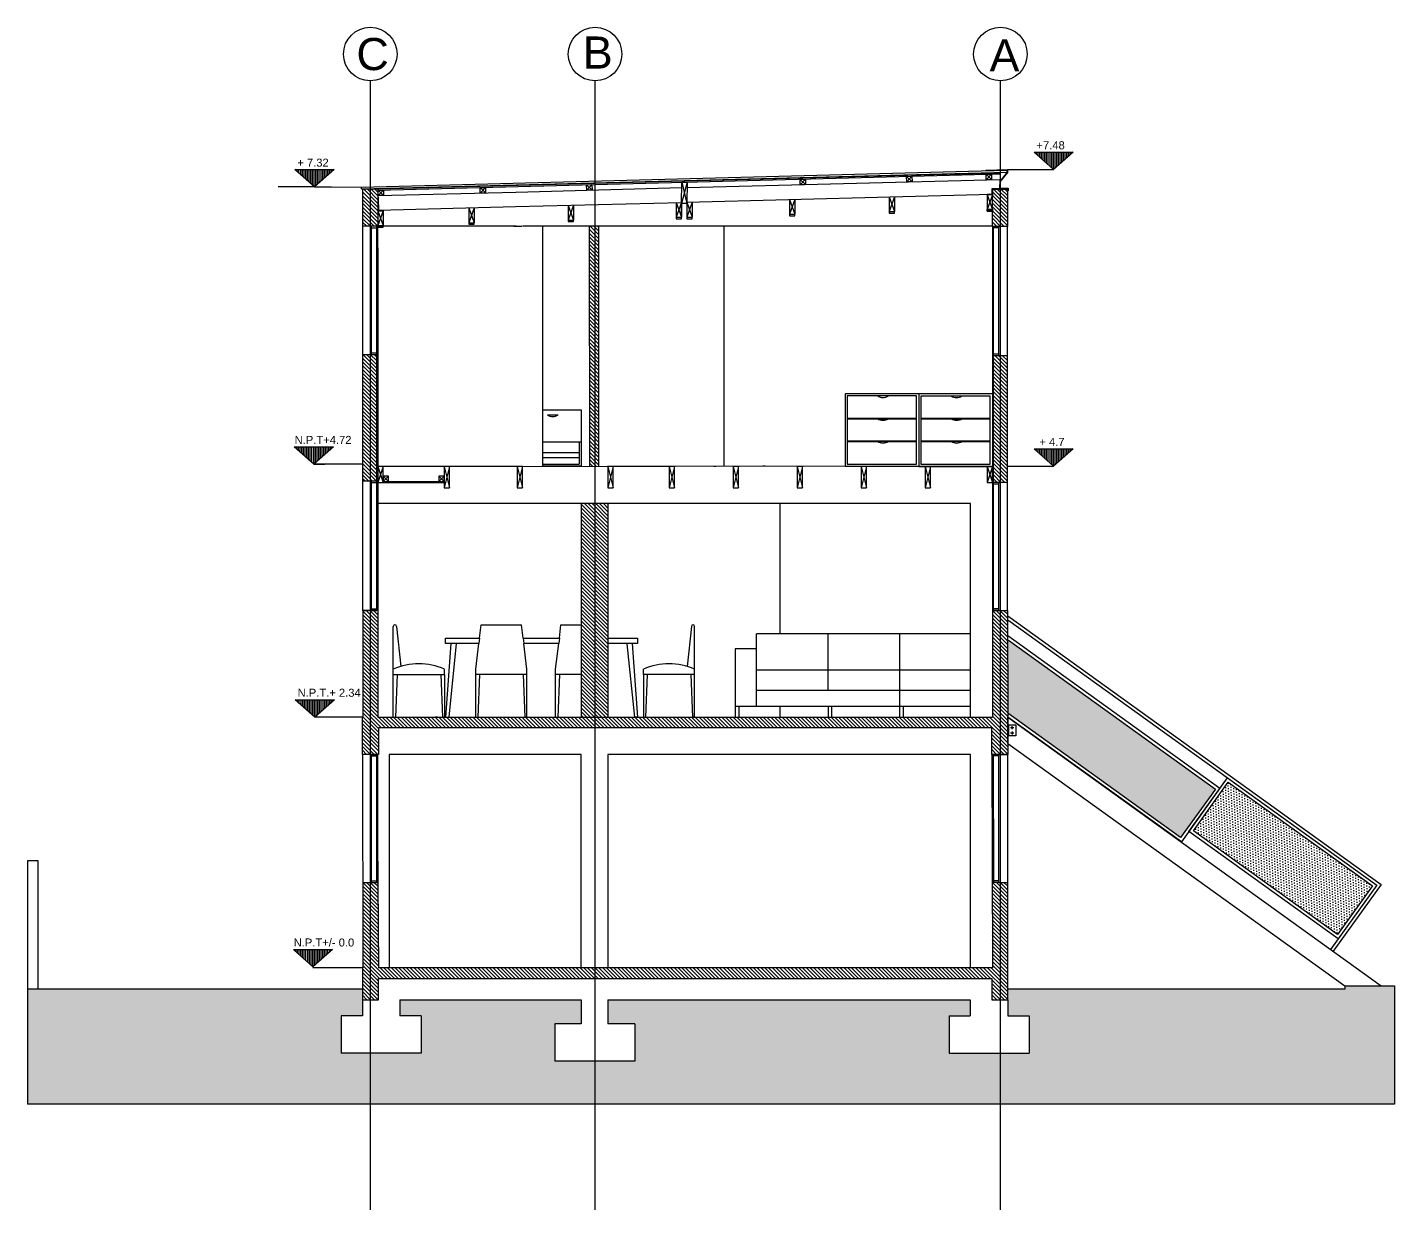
# Model space of a CAD drawing. Header units: inches. Extents: x 270 to 8013, y -75 to 10330.
# Drawn here: x 270 to 1551, y -75 to 1033 of the extents above; entities that cross this region are included whole.
import ezdxf

# ---------------------------------------------------------------- set-up
doc = ezdxf.new("R2010")
doc.units = ezdxf.units.IN
doc.header["$MEASUREMENT"] = 0
for name, color, linetype in [('A-ANNO-SYMB', 6, 'Continuous'), ('A-ANNO-TEXT', 6, 'Continuous'), ('A-ELEV-MBE1', 7, 'Continuous'), ('A-FLOR-LEVL', 11, 'Continuous'), ('A-FURN', 3, 'Continuous'), ('A-SECT-MCUT', 7, 'Continuous'), ('A-SECT-PATT', 8, 'Continuous'), ('A-WALL-FULL', 7, 'Continuous'), ('G-ANNO-NPLT', 210, 'Continuous'), ('IN-FURN', 3, 'Continuous')]:
    doc.layers.add(name, color=color, linetype=linetype)
doc.layers.add('Muri', color=7, linetype='Continuous', plot=False)
doc.styles.add('E-ARIAL', font='arial.ttf')
pattern_1 = [(135, (-210.4504, -172.1452), (-1.767767, -1.767767), [])]
pattern_2 = [(135, (-11506.758, -5464.66), (-1.76776695, -1.76776695), [])]

msp = doc.modelspace()

# ---------------------------------------------------------------- hatches: boundary and pattern name
at = {"layer": 'A-FLOR-LEVL'}
h = msp.add_hatch(dxfattribs=at)
h.set_pattern_fill('DOTS', color=256, scale=40, angle=362.9169, style=0)
h.set_pattern_definition([(2.91694, (-210.4504, -172.1452), (1.1211598, 2.5603712), [0, -2.5])])
h.paths.add_polyline_path([(1189.5, 458.9), (1188.3, 457.4), (1188.3, 446.7), (1188.3, 426.7), (1188.3, 406.7), (1188.3, 390.8), (1350.7, 273.9), (1383.4, 319.3)])
h = msp.add_hatch(dxfattribs=at)
h.set_pattern_fill('DOTS', color=256, scale=40, angle=362.9169, style=0)
h.set_pattern_definition([(272.916943, (-7526.3117, 4841.521), (2.5603712, -1.1211598), [0, -2.5])])
h.paths.add_polyline_path([(1395.4, 325.7), (1362.7, 280.2), (1497.7, 183), (1530.4, 228.5)])
at = {"layer": 'A-SECT-PATT'}
h = msp.add_hatch(dxfattribs=at)
h.set_pattern_fill('ANSI31', color=256, scale=0.5, angle=225, style=0)
h.set_pattern_definition([(270, (21680.0471, -12266.5472), (1.5875, -3e-15), [])])
h.paths.add_polyline_path([(1213.3, 916.2), (1231.7, 900), (1250.1, 916.2)])
h = msp.add_hatch(dxfattribs=at)
h.set_pattern_fill('ANSI31', color=256, scale=0.5, angle=225, style=0)
h.set_pattern_definition([(270, (20987.259, -12282.8585), (1.5875, -3e-15), [])])
h.paths.add_polyline_path([(520.5, 899.9), (538.9, 883.6), (557.3, 899.9)])
h = msp.add_hatch(dxfattribs=at)
h.set_pattern_fill('ANSI31', color=256, scale=20, angle=90, style=0)
h.set_pattern_definition(pattern_1)
h.paths.add_polyline_path([(584.3, 881.8), (584.3, 846.8), (594.8, 846.8), (597.3, 846.8), (597.3, 846.8), (598.3, 846.8), (598.3, 881.8)])
h = msp.add_hatch(dxfattribs=at)
h.set_pattern_fill('ANSI31', color=256, scale=20, angle=90, style=0)
h.set_pattern_definition(pattern_1)
h.paths.add_polyline_path([(1174.3, 881.7), (1174.3, 847.4), (1188.3, 847.4), (1188.3, 881.7)])
h.paths.add_polyline_path([(1174.3, 847.4), (1174.3, 846.7), (1188.3, 846.7), (1188.3, 847.4)])
h = msp.add_hatch(dxfattribs=at)
h.set_pattern_fill('ANSI31', color=256, scale=20, angle=90, style=0)
h.paths.add_polyline_path([(805.4, 846.8), (796.5, 846.8), (796.7, 621.8), (805.2, 621.8)])
h = msp.add_hatch(dxfattribs=at)
h.set_pattern_fill('ANSI31', color=256, scale=20, angle=90)
h.set_pattern_definition(pattern_2)
h.paths.add_polyline_path([(597.3, 726.7), (584.3, 726.7), (584.3, 608.2), (597.3, 608.2)])
h = msp.add_hatch(dxfattribs=at)
h.set_pattern_fill('ANSI31', color=256, scale=20, angle=90)
h.paths.add_polyline_path([(1175.3, 606.7), (1188.3, 606.7), (1188.3, 725.3), (1175.3, 725.3)])
h = msp.add_hatch(dxfattribs=at)
h.set_pattern_fill('ANSI31', color=256, scale=0.5, angle=225, style=0)
h.set_pattern_definition([(270, (20986.727, -12542.7535), (1.5875, -4e-15), [])])
h.paths.add_polyline_path([(520, 640), (538.4, 623.7), (556.8, 640)])
h = msp.add_hatch(dxfattribs=at)
h.set_pattern_fill('ANSI31', color=256, scale=0.5, angle=225, style=0)
h.set_pattern_definition([(270, (21680.0471, -12544.65), (1.5875, -3e-15), [])])
h.paths.add_polyline_path([(1213.3, 638.1), (1231.7, 621.9), (1250.1, 638.1)])
h = msp.add_hatch(dxfattribs=at)
h.set_pattern_fill('ANSI31', color=256, scale=20, angle=90, style=0)
h.paths.add_polyline_path([(814.3, 586.9), (789.3, 586.9), (789.5, 386.7), (814.3, 386.7)])
h = msp.add_hatch(dxfattribs=at)
h.set_pattern_fill('ANSI31', color=256, scale=20, angle=90)
h.set_pattern_definition(pattern_2)
h.paths.add_polyline_path([(598.3, 486.7), (584.3, 486.7), (584.3, 386.7), (583.8, 351.8), (598.8, 351.8), (598.8, 376.7), (1173.8, 376.7), (1173.8, 351.8), (1188.8, 351.8), (1188.8, 386.7), (1188.3, 486.7), (1174.3, 486.7), (1174.3, 386.7), (895.2, 386.7), (895.2, 386.7), (893.2, 386.7), (849.2, 386.7), (849.2, 386.7), (847.2, 386.7), (841.8, 386.7), (841.8, 386.7), (838.8, 386.7), (598.3, 386.7)])
h = msp.add_hatch(dxfattribs=at)
h.set_pattern_fill('ANSI31', color=256, scale=0.5, angle=225, style=0)
h.set_pattern_definition([(270, (20987.5604, -12779.7838), (1.5875, -3e-15), [])])
h.paths.add_polyline_path([(520.8, 402.9), (539.2, 386.7), (557.6, 402.9)])
h = msp.add_hatch(dxfattribs=at)
h.set_pattern_fill('ANSI31', color=256, scale=20, angle=90)
h.set_pattern_definition(pattern_2)
h.paths.add_polyline_path([(598.8, 151.8), (598.3, 231.8), (584.1, 231.8), (584.3, 151.8), (583.8, 151.8), (583.8, 121.8), (598.8, 121.8), (598.8, 141.8), (1173.8, 141.8), (1173.8, 121.8), (1188.8, 121.8), (1188.8, 231.8), (1180.3, 231.8), (1175.3, 231.8), (1174.1, 231.8), (1174.3, 151.8)])
h = msp.add_hatch(dxfattribs=at)
h.set_pattern_fill('ANSI31', color=256, scale=0.5, angle=225, style=0)
h.set_pattern_definition([(270, (20985.8666, -13013.9391), (1.5875, -4e-15), [])])
h.paths.add_polyline_path([(519.1, 168.8), (537.5, 152.6), (555.9, 168.8)])
h = msp.add_hatch(dxfattribs=at)
h.set_pattern_fill('DOTS', color=256, scale=100, angle=90, style=0)
h.set_pattern_definition([(360, (269.7786, -1210.482), (3.125, 6.25), [0, -6.25])])
h.paths.add_polyline_path([(1551.3, 134.7), (1504.5, 134.7), (1504.5, 131.8), (1188.8, 131.8), (1188.8, 121.8), (1188.8, 106.8), (1208.7, 106.8), (1208.7, 71.8), (1133.7, 71.8), (1133.7, 106.8), (1153.6, 106.8), (1153.6, 121.8), (813.8, 121.8), (813.8, 99.3), (818.4, 99.3), (839.3, 99.3), (839.3, 64.3), (764.3, 64.3), (764.3, 99.3), (784.2, 99.3), (788.8, 99.3), (788.8, 121.8), (618.9, 121.8), (618.9, 106.8), (638.9, 106.8), (638.9, 71.8), (563.9, 71.8), (563.9, 106.8), (583.8, 106.8), (583.8, 121.8), (583.8, 131.8), (269.8, 131.8), (269.8, 23.9), (1551.3, 23.9)])
h.paths.add_polyline_path([(1170.8, 27.2), (1192.7, 27.2), (1192.7, 15.7), (1170.8, 15.7)], flags=9)
h.paths.add_polyline_path([(794.2, 26.1), (815.3, 26.1), (815.3, 14.6), (794.2, 14.6)], flags=9)
h.paths.add_polyline_path([(582.6, 26.2), (604.4, 26.2), (604.4, 14.7), (582.6, 14.7)], flags=9)

# ---------------------------------------------------------------- linework, layer by layer
at = {"layer": 'A-ANNO-SYMB', "ltscale": 0.003}
for p, q in [((583.8, 121.8), (583.8, 106.8)), ((618.9, 121.8), (788.8, 121.8)), ((618.9, 121.8), (618.9, 106.8)), ((788.8, 121.8), (788.8, 99.3)), ((813.8, 121.8), (813.8, 99.3)), ((813.8, 121.8), (1153.6, 121.8)), ((1153.6, 121.8), (1153.6, 106.8)), ((1188.8, 121.8), (1188.8, 106.8)), ((563.9, 106.8), (563.9, 71.8)), ((583.8, 106.8), (563.9, 106.8)), ((638.9, 106.8), (618.9, 106.8)), ((638.9, 106.8), (638.9, 71.8)), ((1133.7, 106.8), (1133.7, 71.8)), ((1133.7, 106.8), (1153.6, 106.8)), ((1188.8, 106.8), (1208.7, 106.8)), ((1208.7, 106.8), (1208.7, 71.8)), ((764.3, 99.3), (764.3, 64.3)), ((784.2, 99.3), (764.3, 99.3)), ((788.8, 99.3), (784.2, 99.3)), ((818.4, 99.3), (813.8, 99.3)), ((839.3, 99.3), (818.4, 99.3)), ((839.3, 99.3), (839.3, 64.3)), ((638.9, 71.8), (563.9, 71.8)), ((839.3, 64.3), (764.3, 64.3)), ((1133.7, 71.8), (1208.7, 71.8))]:
    msp.add_line(p, q, dxfattribs=at)
at = {"layer": 'A-ANNO-SYMB'}
for points in [[(1231.7, 900), (1213.3, 916.2), (1250.1, 916.2)], [(538.9, 883.7), (520.5, 899.9), (557.3, 899.9)], [(538.4, 623.8), (520, 640), (556.8, 640)], [(1231.7, 621.9), (1213.3, 638.1), (1250.1, 638.1)], [(539.2, 386.7), (520.8, 403), (557.6, 403)], [(537.5, 152.6), (519.1, 168.8), (555.9, 168.8)]]:
    msp.add_lwpolyline(points, close=True, dxfattribs=at)
for points in [[(1188.3, 900), (1188.3, 900), (1215.6, 900), (1231.5, 900)], [(538.9, 883.7), (538.9, 883.7), (554.8, 883.7), (586.9, 883.6)], [(584.3, 623.7), (584.3, 623.7), (538.4, 623.8), (548.7, 623.7)], [(1188.3, 621.9), (1188.3, 621.9), (1215.6, 621.9), (1231.7, 621.9)], [(584.3, 386.7), (584.3, 386.7), (539.2, 386.7), (539.2, 386.7)], [(584.3, 151.8), (584.3, 151.8), (537.3, 151.8), (537.3, 151.8)]]:
    msp.add_lwpolyline(points, dxfattribs=at)
for centre in [(591.2, 1008.2), (801.9, 1008.2), (1181.8, 1008.2)]:
    msp.add_circle(centre, 25.1, dxfattribs=at)
at = {"layer": 'A-ELEV-MBE1'}
for p, q in [((582.6, 883.6), (1187.6, 899.4)), ((582.6, 881.8), (1187.7, 897.6)), ((1168.2, 899.4), (1168.2, 899.1)), ((1187.6, 899.4), (1187.7, 897.6)), ((888.1, 883), (1181.2, 890.6)), ((538.9, 883.7), (505, 883.7)), ((582.6, 883.6), (582.6, 881.8)), ((598.4, 881.8), (598.3, 881.8)), ((598.4, 881.8), (598.5, 866.8)), ((598.7, 875.5), (727.6, 878.8)), ((727.6, 878.8), (883.1, 883)), ((888, 869.3), (1173.8, 876.9)), ((1169.3, 876.7), (1169.3, 876.4)), ((1181.1, 881.9), (1173.8, 881.9)), ((1173.8, 881.9), (1173.8, 876.9)), ((1174.3, 881.4), (1174, 881.4)), ((1189, 880.1), (1188.7, 880.1)), ((598.4, 866.4), (598.7, 866.4)), ((598.5, 866.8), (598.9, 866.8)), ((598.9, 866.8), (598.9, 861.8)), ((598.9, 861.8), (727.4, 865.2)), ((603.4, 861.7), (603.4, 861.4)), ((727.4, 865.2), (883, 869.2)), ((883, 853.8), (883, 869.2)), ((584.3, 826.7), (584.3, 846.8)), ((592.3, 726.7), (592.3, 846.8)), ((597.3, 486.7), (597.3, 846.8)), ((727.8, 846.8), (598.3, 846.9)), ((598.3, 826.7), (598.3, 846.8)), ((1174.3, 846.8), (733.8, 846.8)), ((1174.3, 846.7), (1174.3, 586.7)), ((1188.3, 846.7), (1174.3, 846.7)), ((1175.3, 486.7), (1175.3, 846.7)), ((1180.3, 725.3), (1180.3, 846.7)), ((1188.3, 486.7), (1188.3, 846.7)), ((592.3, 845.3), (597.3, 845.3)), ((1180.3, 845.3), (1175.3, 845.3)), ((584.3, 806.7), (584.3, 826.7)), ((598.3, 826.7), (598.3, 766.7)), ((584.3, 786.7), (584.3, 806.7)), ((584.3, 486.7), (584.3, 786.7)), ((598.3, 766.7), (598.3, 746.7)), ((598.3, 746.7), (598.3, 726.7)), ((584.3, 726.7), (598.3, 726.7)), ((592.3, 728.2), (597.3, 728.2)), ((598.3, 726.7), (598.3, 586.7)), ((1175.3, 726.7), (1174.3, 726.7)), ((1180.3, 726.8), (1175.3, 726.8)), ((1188.3, 725.3), (1175.3, 725.3)), ((1174.3, 646.7), (1174.3, 626.7)), ((598.3, 623.7), (598.3, 621.7)), ((733.8, 621.7), (598.3, 621.7)), ((733.8, 621.7), (873.7, 621.9)), ((1174.3, 621.7), (813.8, 621.9)), ((1174.3, 626.7), (1174.3, 606.7)), ((584.3, 608.2), (597.3, 608.2)), ((592.3, 486.7), (592.3, 608.2)), ((592.3, 606.7), (597.3, 606.7)), ((597.3, 606.7), (598.3, 606.7)), ((603.3, 607.7), (660.3, 607.7)), ((603.3, 606.7), (660.3, 606.7)), ((1175.3, 606.7), (1174.3, 606.7)), ((1174.8, 607.2), (1174.8, 607.2)), ((1188.3, 606.7), (1175.3, 606.7)), ((1180.3, 605.2), (1175.3, 605.2)), ((1180.3, 486.7), (1180.3, 606.7)), ((597.3, 586.7), (598.3, 586.7)), ((1153.8, 586.9), (598.3, 586.9)), ((598.3, 586.7), (598.3, 566.7)), ((1153.8, 386.7), (1153.8, 586.9)), ((1174.3, 586.7), (1174.3, 566.7)), ((1175.3, 586.7), (1174.3, 586.7)), ((598.3, 566.7), (598.3, 546.7)), ((1174.3, 566.7), (1174.3, 546.7)), ((1175.3, 566.7), (1174.3, 566.7)), ((598.3, 546.7), (598.3, 526.7)), ((1174.3, 546.7), (1174.3, 526.7)), ((1175.3, 546.7), (1174.3, 546.7)), ((598.3, 526.7), (598.3, 486.7)), ((1174.3, 526.7), (1174.3, 486.7)), ((1175.3, 526.7), (1174.3, 526.7)), ((1175.3, 506.7), (1174.3, 506.7)), ((592.3, 488.2), (597.3, 488.2)), ((1180.3, 488.2), (1175.3, 488.2)), ((584.3, 486.7), (589.3, 486.7)), ((598.3, 486.7), (584.3, 486.7)), ((598.3, 486.7), (584.3, 486.7)), ((592.3, 486.7), (597.3, 486.7)), ((1174.3, 486.7), (1188.3, 486.7)), ((1180.3, 486.7), (1175.3, 486.7)), ((1188.8, 481.7), (1188.3, 481.7)), ((1188.8, 478), (1188.3, 478)), ((1188.8, 362.1), (1188.8, 386.7)), ((1196.3, 379.3), (1188.8, 379.3)), ((1189.3, 379.3), (1189.3, 369.3)), ((1194.3, 376.8), (1191.3, 376.8)), ((1194.3, 371.8), (1191.3, 371.8)), ((1192.8, 375.3), (1192.8, 378.3)), ((1192.8, 373.3), (1192.8, 370.3)), ((1196.3, 379.3), (1196.3, 369.3)), ((1196.3, 369.3), (1188.8, 369.3)), ((592.3, 231.8), (592.3, 351.8)), ((592.3, 351.8), (597.3, 351.8)), ((592.3, 350.3), (597.3, 350.3)), ((597.3, 231.8), (597.3, 351.8)), ((598.3, 251.8), (598.3, 351.8)), ((608.8, 351.8), (608.8, 151.8)), ((1153.8, 151.8), (1153.8, 351.8)), ((1173.8, 351.8), (1188.8, 351.8)), ((1174.3, 351.8), (1188.3, 351.8)), ((1180.3, 351.8), (1175.3, 351.8)), ((1175.6, 231.8), (1175.3, 351.8)), ((1180.3, 350.3), (1175.3, 350.3)), ((1180.3, 231.8), (1180.3, 351.8)), ((279.8, 252), (269.8, 252)), ((269.8, 252), (269.8, 141.8)), ((279.8, 252), (269.8, 252)), ((269.8, 252), (269.8, 131.8)), ((279.8, 141.8), (279.8, 252)), ((279.8, 131.8), (279.8, 252)), ((598.3, 251.8), (598.3, 231.8)), ((592.3, 233.3), (597.3, 233.3)), ((592.3, 231.8), (597.3, 231.8)), ((1180.3, 233.3), (1175.3, 233.3)), ((1180.3, 231.8), (1175.3, 231.8)), ((583.8, 131.8), (269.8, 131.8)), ((269.8, 131.8), (269.8, 23.9)), ((1504.5, 131.8), (1188.8, 131.8)), ((1504.5, 134.7), (1551.3, 134.7)), ((1504.5, 134.7), (1504.5, 131.8)), ((1551.3, 134.7), (1551.3, 23.9)), ((1551.3, 23.9), (269.8, 23.9))]:
    msp.add_line(p, q, dxfattribs=at)
for points in [[(1168.2, 899.4), (1188.3, 900), (1188.3, 897.3), (1181.6, 888.8), (1181.6, 882.4), (1189, 882.4), (1189, 880.1)], [(1168.2, 899.1), (1188, 899.7), (1188, 897.4), (1181.3, 888.9), (1181.3, 882.1), (1188.7, 882.1), (1188.7, 880.1)], [(1181.2, 890.6), (1181.1, 881.9)], [(1174.3, 881.4), (1174.3, 876.4), (1169.3, 876.4), (1169.3, 876.4)], [(1174, 881.4), (1174, 876.7), (1169.3, 876.7)], [(1169.3, 862.4), (1169.3, 861), (1174.3, 861), (1174.3, 876.4)], [(598.4, 866.4), (598.4, 861.4), (603.4, 861.4), (603.4, 861.4)], [(598.7, 866.4), (598.7, 861.7), (603.4, 861.7)], [(1077.4, 860.5), (1077.4, 859.1), (1082.4, 859.1), (1082.4, 860.5)], [(1174.3, 862.4), (1174.3, 861), (1169.3, 861), (1169.3, 862.4)], [(598.4, 847.4), (598.4, 846), (603.4, 846), (603.4, 847.4)], [(683.5, 850.1), (683.5, 848.8), (688.5, 848.8), (688.5, 850.1)], [(776.6, 852.5), (776.6, 851.2), (781.6, 851.2), (781.6, 852.5)], [(878, 855.2), (878, 853.8), (883, 853.8), (883, 855.2)], [(888, 855.3), (888, 853.9), (893, 853.9), (893, 855.3)], [(984.2, 858), (984.2, 856.6), (989.2, 856.6), (989.2, 858)], [(788.8, 351.8), (608.8, 351.8)], [(813.8, 351.8), (813.8, 151.8), (788.8, 151.8), (788.8, 351.8)], [(1153.8, 351.8), (813.8, 351.8)]]:
    msp.add_lwpolyline(points, dxfattribs=at)
for centre in [(1192.8, 376.8), (1192.8, 371.8)]:
    msp.add_circle(centre, 0.5, dxfattribs=at)
at = {"layer": 'A-FLOR-LEVL'}
for p, q in [((752.6, 846.8), (752.6, 621.8)), ((922.6, 846.8), (922.6, 621.8)), ((975.3, 464.7), (975.3, 586.9)), ((1188.8, 481.7), (1538.8, 229.8)), ((1188.8, 478), (1534.6, 229.2)), ((1188.8, 386.7), (1538.8, 134.7)), ((1188.8, 362.1), (1504.5, 134.7)), ((1534.6, 229.2), (1491.3, 169)), ((1538.8, 229.8), (1493.7, 167.2))]:
    msp.add_line(p, q, dxfattribs=at)
for points in [[(1188.3, 462.5), (1188.8, 463.1), (1387.6, 320), (1351.4, 269.7), (1188.8, 386.7)], [(1188.3, 457.4), (1189.5, 458.9), (1383.4, 319.3), (1350.7, 273.9), (1188.8, 390.5)]]:
    msp.add_lwpolyline(points, dxfattribs=at)
for points in [[(1498.4, 178.8), (1358.5, 279.5), (1394.7, 329.8), (1534.6, 229.2)], [(1497.7, 183), (1362.7, 280.2), (1395.4, 325.7), (1530.4, 228.5)]]:
    msp.add_lwpolyline(points, close=True, dxfattribs=at)
at = {"layer": 'A-FURN'}
for p, q in [((598.3, 681.7), (598.3, 621.7)), ((1105.3, 689.8), (1036.3, 689.8)), ((1036.3, 689.8), (1036.3, 621.8)), ((1038.3, 687.8), (1038.3, 623.8)), ((1103.3, 687.8), (1038.3, 687.8)), ((1103.3, 623.8), (1103.3, 687.8)), ((1105.3, 689.8), (1105.3, 621.8)), ((1174.3, 689.7), (1105.3, 689.7)), ((1105.3, 689.7), (1105.3, 621.7)), ((1107.3, 687.7), (1107.3, 623.7)), ((1172.3, 687.7), (1107.3, 687.7)), ((1172.3, 623.7), (1172.3, 687.7)), ((1174.3, 689.7), (1174.3, 621.7)), ((752.6, 674.8), (788.9, 674.8)), ((788.9, 674.8), (788.9, 621.8)), ((1038.3, 666.9), (1103.3, 666.9)), ((1038.3, 666.4), (1103.3, 666.4)), ((1107.3, 666.9), (1172.3, 666.9)), ((1107.3, 666.4), (1172.3, 666.4)), ((752.6, 644.8), (788.9, 644.8)), ((786.9, 644.8), (786.9, 623.8)), ((1038.3, 645.6), (1103.3, 645.6)), ((1038.3, 645.1), (1103.3, 645.1)), ((1107.3, 645.6), (1172.3, 645.6)), ((1107.3, 645.1), (1172.3, 645.1)), ((752.6, 634.8), (786.9, 634.8)), ((786.9, 629.8), (752.6, 629.8)), ((752.6, 623.8), (786.9, 623.8)), ((788.9, 621.8), (752.6, 621.8)), ((913.2, 621.9), (915.2, 621.9)), ((961.2, 621.9), (959.2, 621.9)), ((1036.3, 621.8), (1105.3, 621.8)), ((1038.3, 623.8), (1103.3, 623.8)), ((1105.3, 621.7), (1174.3, 621.7)), ((1107.3, 623.7), (1172.3, 623.7)), ((612.8, 426.7), (612.8, 471.7)), ((615.8, 471.7), (619.9, 434.3)), ((693.5, 460.7), (695, 473.2)), ((695, 473.2), (733, 473.2)), ((734.5, 460.7), (733, 473.2)), ((768.4, 460.7), (769.9, 473.2)), ((769.9, 473.2), (789.3, 473.2)), ((892.2, 471.7), (888.1, 434.3)), ((895.2, 426.7), (895.2, 471.7)), ((1153.8, 464.7), (953.3, 464.7)), ((953.3, 396.7), (953.3, 464.7)), ((1020.3, 411.7), (1020.3, 464.7)), ((1087.3, 464.7), (1087.3, 396.7)), ((661.8, 460.7), (693.5, 460.7)), ((661.8, 455.7), (661.8, 460.7)), ((692.9, 455.7), (661.8, 455.7)), ((666.8, 455.7), (661.8, 386.7)), ((671.8, 455.7), (664.8, 386.7)), ((690, 431.7), (692.9, 455.7)), ((693.5, 460.7), (692.9, 455.7)), ((734.5, 460.7), (768.4, 460.7)), ((734.5, 460.7), (735.1, 455.7)), ((767.8, 455.7), (735.1, 455.7)), ((738, 431.7), (735.1, 455.7)), ((764.9, 431.7), (767.8, 455.7)), ((768.4, 460.7), (767.8, 455.7)), ((814.3, 460.7), (841.8, 460.7)), ((841.8, 455.7), (814.3, 455.7)), ((831.8, 455.4), (838.8, 386.7)), ((836.8, 455.7), (841.8, 386.7)), ((841.8, 460.7), (841.8, 455.7)), ((953.3, 450.7), (933.3, 450.7)), ((933.3, 450.7), (933.3, 396.7)), ((612.8, 386.7), (612.8, 426.7)), ((612.8, 426.7), (660.8, 426.7)), ((616.3, 426.7), (614.8, 386.7)), ((657.3, 426.7), (658.8, 386.7)), ((660.8, 426.7), (660.8, 431.7)), ((660.8, 426.7), (660.8, 386.7)), ((690, 386.7), (690, 431.7)), ((738, 426.7), (690, 426.7)), ((693.5, 426.7), (692, 386.7)), ((734.5, 426.7), (736, 386.7)), ((738, 386.7), (738, 431.7)), ((764.9, 386.7), (764.9, 431.7)), ((789.3, 426.7), (764.9, 426.7)), ((768.4, 426.7), (766.9, 386.7)), ((847.2, 426.7), (847.2, 431.7)), ((895.2, 426.7), (847.2, 426.7)), ((847.2, 426.7), (847.2, 386.7)), ((850.7, 426.7), (849.2, 386.7)), ((891.7, 426.7), (893.2, 386.7)), ((895.2, 386.7), (895.2, 426.7)), ((1153.8, 430.7), (953.3, 430.7)), ((1153.8, 411.7), (953.3, 411.7)), ((606.3, 386.7), (608.3, 386.7)), ((612.8, 386.7), (614.8, 386.7)), ((654.3, 386.7), (652.3, 386.7)), ((660.8, 386.7), (658.8, 386.7)), ((661.8, 386.7), (664.8, 386.7)), ((690, 386.7), (692, 386.7)), ((738, 386.7), (736, 386.7)), ((764.9, 386.7), (766.9, 386.7)), ((841.8, 386.7), (838.8, 386.7)), ((847.2, 386.7), (849.2, 386.7)), ((895.2, 386.7), (893.2, 386.7)), ((953.3, 396.7), (933.3, 396.7)), ((933.3, 396.7), (933.3, 386.7)), ((936.8, 386.7), (936.8, 396.7)), ((1153.8, 396.7), (953.3, 396.7)), ((975.3, 386.7), (975.3, 396.7)), ((1020.3, 396.7), (1020.3, 386.7)), ((1023.8, 386.7), (1023.8, 396.7)), ((1087.3, 396.7), (1087.3, 386.7)), ((1090.8, 396.7), (1090.8, 386.7))]:
    msp.add_line(p, q, dxfattribs=at)
for centre, radius, start, end in [((1071.8, 695.4), 9.08, 236.6015, 303.3985), ((1140.8, 695.3), 9.08, 236.6015, 303.3985), ((762.2, 677.6), 9.08, 236.6015, 303.3985), ((1071.8, 674), 9.08, 236.6015, 303.3985), ((1140.8, 674), 9.08, 236.6015, 303.3985), ((1071.8, 652.7), 9.08, 236.6015, 303.3985), ((1140.8, 652.7), 9.08, 236.6015, 303.3985), ((614.3, 471.7), 1.5, 0, 180), ((893.7, 471.7), 1.5, 0, 180), ((636.8, 376.6), 60.1, 66.4634, 113.5366), ((871.2, 376.6), 60.1, 66.4634, 113.5366)]:
    msp.add_arc(centre, radius, start, end, dxfattribs=at)
at = {"layer": 'A-SECT-MCUT'}
for p, q in [((598.4, 881.8), (885.4, 889.3)), ((598.4, 880.8), (885.4, 888.3)), ((794, 885.8), (799.2, 880.8)), ((799, 885.9), (794.2, 880.7)), ((888.1, 888.1), (883, 868.1)), ((883.1, 888.1), (888, 868.1)), ((885.4, 888.3), (885.4, 889.3)), ((885.4, 888.1), (885.4, 888.1)), ((885.6, 888.3), (1181.2, 895.9)), ((885.6, 888.3), (885.7, 889.3)), ((885.7, 889.3), (1181.2, 896.9)), ((994, 890.8), (999.1, 885.9)), ((999, 891), (994.1, 885.7)), ((1093.9, 893.5), (1099.1, 888.6)), ((1098.9, 893.7), (1094.1, 888.4)), ((1168.4, 895.5), (1173.5, 890.5)), ((1173.4, 895.6), (1168.5, 890.4)), ((1181.2, 895.9), (1181.2, 896.9)), ((598.5, 880.7), (603.7, 875.7)), ((603.5, 880.8), (598.7, 875.6)), ((694.1, 883), (699.2, 878.1)), ((699.1, 883.1), (694.2, 877.9)), ((989.2, 872), (984.2, 858)), ((984.2, 871.9), (984.2, 858)), ((984.2, 871.9), (989.2, 858)), ((989.2, 872), (989.2, 858)), ((1082.4, 874.5), (1077.4, 860.5)), ((1077.4, 874.4), (1077.4, 860.5)), ((1077.4, 874.4), (1082.4, 860.5)), ((1082.4, 874.5), (1082.4, 860.5)), ((1169.3, 876.4), (1169.3, 862.4)), ((1174.3, 876.4), (1169.3, 862.4)), ((1169.3, 876.4), (1174.3, 862.4)), ((1169.3, 876.4), (1169.3, 862.4)), ((1169.3, 876.4), (1174.3, 862.4)), ((1174.3, 876.4), (1169.3, 862.4)), ((598.4, 861.4), (598.4, 847.4)), ((598.4, 861.4), (603.4, 847.4)), ((603.4, 861.4), (598.4, 847.4)), ((603.4, 861.4), (603.4, 847.4)), ((688.5, 864.1), (683.5, 850.1)), ((683.5, 864), (683.5, 850.1)), ((683.5, 864), (688.5, 850.1)), ((688.5, 864.1), (688.5, 850.1)), ((781.6, 866.6), (776.6, 852.5)), ((776.6, 866.4), (776.6, 852.5)), ((776.7, 866.4), (781.6, 852.5)), ((781.6, 866.6), (781.6, 852.5)), ((883, 869.2), (878, 855.2)), ((878, 869.1), (878, 855.2)), ((878, 869.1), (883, 855.2)), ((883, 869.2), (883, 855.2)), ((888, 869.3), (888, 855.3)), ((888, 869.3), (893, 855.3)), ((893, 869.3), (888, 855.3)), ((893, 869.3), (893, 855.3)), ((1077.4, 860.5), (1082.4, 860.5)), ((1174.3, 862.4), (1169.3, 862.4)), ((1169.3, 862.4), (1174.3, 862.4)), ((598.4, 847.4), (603.4, 847.4)), ((683.5, 850.1), (688.5, 850.1)), ((776.6, 852.5), (781.6, 852.5)), ((878, 855.2), (883, 855.2)), ((888, 855.3), (893, 855.3)), ((984.2, 858), (989.2, 858)), ((603.3, 621.7), (598.3, 606.7)), ((598.3, 621.7), (603.3, 606.7)), ((665.3, 621.7), (660.3, 601.7)), ((660.3, 621.7), (665.3, 601.7)), ((733.8, 621.7), (728.8, 601.7)), ((728.8, 621.7), (733.8, 601.7)), ((813.8, 621.7), (818.8, 601.7)), ((818.8, 621.7), (813.8, 601.7)), ((871.2, 621.7), (876.2, 601.7)), ((876.2, 621.7), (871.2, 601.7)), ((931.2, 621.7), (936.2, 601.7)), ((936.2, 621.7), (931.2, 601.7)), ((991.2, 621.7), (996.2, 601.7)), ((996.2, 621.7), (991.2, 601.7)), ((1051.2, 621.7), (1056.2, 601.7)), ((1056.2, 621.7), (1051.2, 601.7)), ((1111.2, 621.7), (1116.2, 601.7)), ((1116.2, 621.7), (1111.2, 601.7)), ((1169.3, 621.7), (1174.3, 606.7)), ((1174.3, 621.7), (1169.3, 606.7)), ((608.3, 612.7), (603.3, 607.7)), ((603.3, 612.7), (608.3, 607.7)), ((660.3, 612.7), (655.3, 607.7)), ((655.3, 612.7), (660.3, 607.7)), ((583.8, 351.8), (583.8, 386.7)), ((598.3, 386.7), (1174.3, 386.7)), ((1188.8, 386.7), (1188.8, 351.8)), ((1173.8, 376.7), (598.8, 376.7)), ((598.8, 376.7), (598.8, 351.8)), ((1173.8, 351.8), (1173.8, 376.7)), ((598.8, 351.8), (583.8, 351.8)), ((1188.8, 351.8), (1173.8, 351.8)), ((1188.8, 121.8), (1188.8, 351.8)), ((583.8, 151.8), (583.8, 121.8)), ((1174.3, 151.8), (598.8, 151.8)), ((598.8, 151.8), (598.8, 151.8)), ((598.8, 121.8), (598.8, 141.8)), ((1173.8, 141.8), (1173.8, 121.8)), ((583.8, 121.8), (598.8, 121.8)), ((1173.8, 121.8), (1188.8, 121.8))]:
    msp.add_line(p, q, dxfattribs=at)
for points in [[(794, 885.8), (799, 885.9), (799.2, 880.8), (794.2, 880.7)], [(883.1, 888.1), (888.1, 888.1), (888, 868.1), (883, 868.1)], [(994, 890.8), (999, 891), (999.1, 885.9), (994.1, 885.7)], [(1093.9, 893.5), (1098.9, 893.7), (1099.1, 888.6), (1094.1, 888.4)], [(1168.4, 895.5), (1173.4, 895.6), (1173.5, 890.5), (1168.5, 890.4)], [(584.3, 881.8), (598.3, 881.8), (598.3, 846.8), (584.3, 846.8)], [(598.5, 880.7), (603.5, 880.8), (603.7, 875.7), (598.7, 875.6)], [(694.1, 883), (699.1, 883.1), (699.2, 878.1), (694.2, 877.9)], [(1174.3, 881.7), (1188.3, 881.7), (1188.3, 846.7), (1174.3, 846.7)], [(603.3, 621.7), (598.3, 621.7), (598.3, 606.7), (603.3, 606.7)], [(665.3, 621.7), (660.3, 621.7), (660.3, 601.7), (665.3, 601.7)], [(733.8, 621.7), (728.8, 621.7), (728.8, 601.7), (733.8, 601.7)], [(818.8, 621.7), (813.8, 621.7), (813.8, 601.7), (818.8, 601.7)], [(876.2, 621.7), (871.2, 621.7), (871.2, 601.7), (876.2, 601.7)], [(936.2, 621.7), (931.2, 621.7), (931.2, 601.7), (936.2, 601.7)], [(996.2, 621.7), (991.2, 621.7), (991.2, 601.7), (996.2, 601.7)], [(1056.2, 621.7), (1051.2, 621.7), (1051.2, 601.7), (1056.2, 601.7)], [(1116.2, 621.7), (1111.2, 621.7), (1111.2, 601.7), (1116.2, 601.7)], [(1174.3, 621.7), (1169.3, 621.7), (1169.3, 606.7), (1174.3, 606.7)]]:
    msp.add_lwpolyline(points, close=True, dxfattribs=at)
for points in [[(603.3, 612.7), (603.3, 607.7), (608.3, 607.7), (608.3, 612.7), (603.3, 612.7)], [(655.3, 612.7), (655.3, 607.7), (660.3, 607.7), (660.3, 612.7), (655.3, 612.7)], [(598.8, 141.8), (1173.8, 141.8)]]:
    msp.add_lwpolyline(points, dxfattribs=at)
at = {"layer": 'A-SECT-PATT'}
for p, q in [((796.5, 846.8), (796.7, 621.8)), ((805.4, 621.9), (805.4, 846.8))]:
    msp.add_line(p, q, dxfattribs=at)
at = {"layer": 'A-WALL-FULL'}
for p, q in [((789.3, 386.7), (789.3, 586.9)), ((814.3, 386.7), (814.3, 586.9)), ((584.3, 486.7), (584.3, 386.7)), ((598.3, 486.7), (598.3, 386.7)), ((1174.3, 486.7), (1174.3, 386.7)), ((1188.3, 486.7), (1188.8, 386.7)), ((583.8, 351.8), (584.3, 151.8)), ((1173.8, 351.8), (1174.3, 151.8)), ((584.3, 231.8), (598.3, 231.8)), ((598.3, 231.8), (598.8, 151.8)), ((1175.3, 231.8), (1174.1, 231.8)), ((1180.3, 231.8), (1188.3, 231.8))]:
    msp.add_line(p, q, dxfattribs=at)
at = {"layer": 'G-ANNO-NPLT', "ltscale": 18}
for points in [[(591.3, -75), (591.3, 983.1)], [(801.9, -75), (801.9, 983.1)], [(1181.8, -75), (1181.8, 983.1)]]:
    msp.add_lwpolyline(points, dxfattribs=at)
at = {"layer": 'IN-FURN'}
msp.add_line((757.2, 670.1), (767.2, 670.1), dxfattribs=at)
at = {"layer": 'Muri'}
msp.add_line((725.7, 846.8), (733.4, 846.8), dxfattribs=at)

# ---------------------------------------------------------------- texts
at = {"layer": 'A-ANNO-TEXT', "style": 'E-ARIAL'}
for s, height, p in [('C', 30.1, (578.2, 993.2)), ('B', 30.1, (790.4, 994.6)), ('A', 30.1, (1171.6, 991.9)), ('+7.48', 7.5, (1215.6, 919)), ('+ 7.32', 7.5, (522.8, 902.7)), ('N.P.T+4.72', 7.5, (520.3, 642.8)), ('+ 4.7', 7.5, (1218.3, 640.9)), ('N.P.T.+ 2.34', 7.5, (523.1, 405.8)), ('N.P.T+/- 0.0', 7.5, (519.4, 171.7))]:
    msp.add_text(s, height=height, dxfattribs=at).set_placement(p)

doc.saveas('drawing.dxf')
